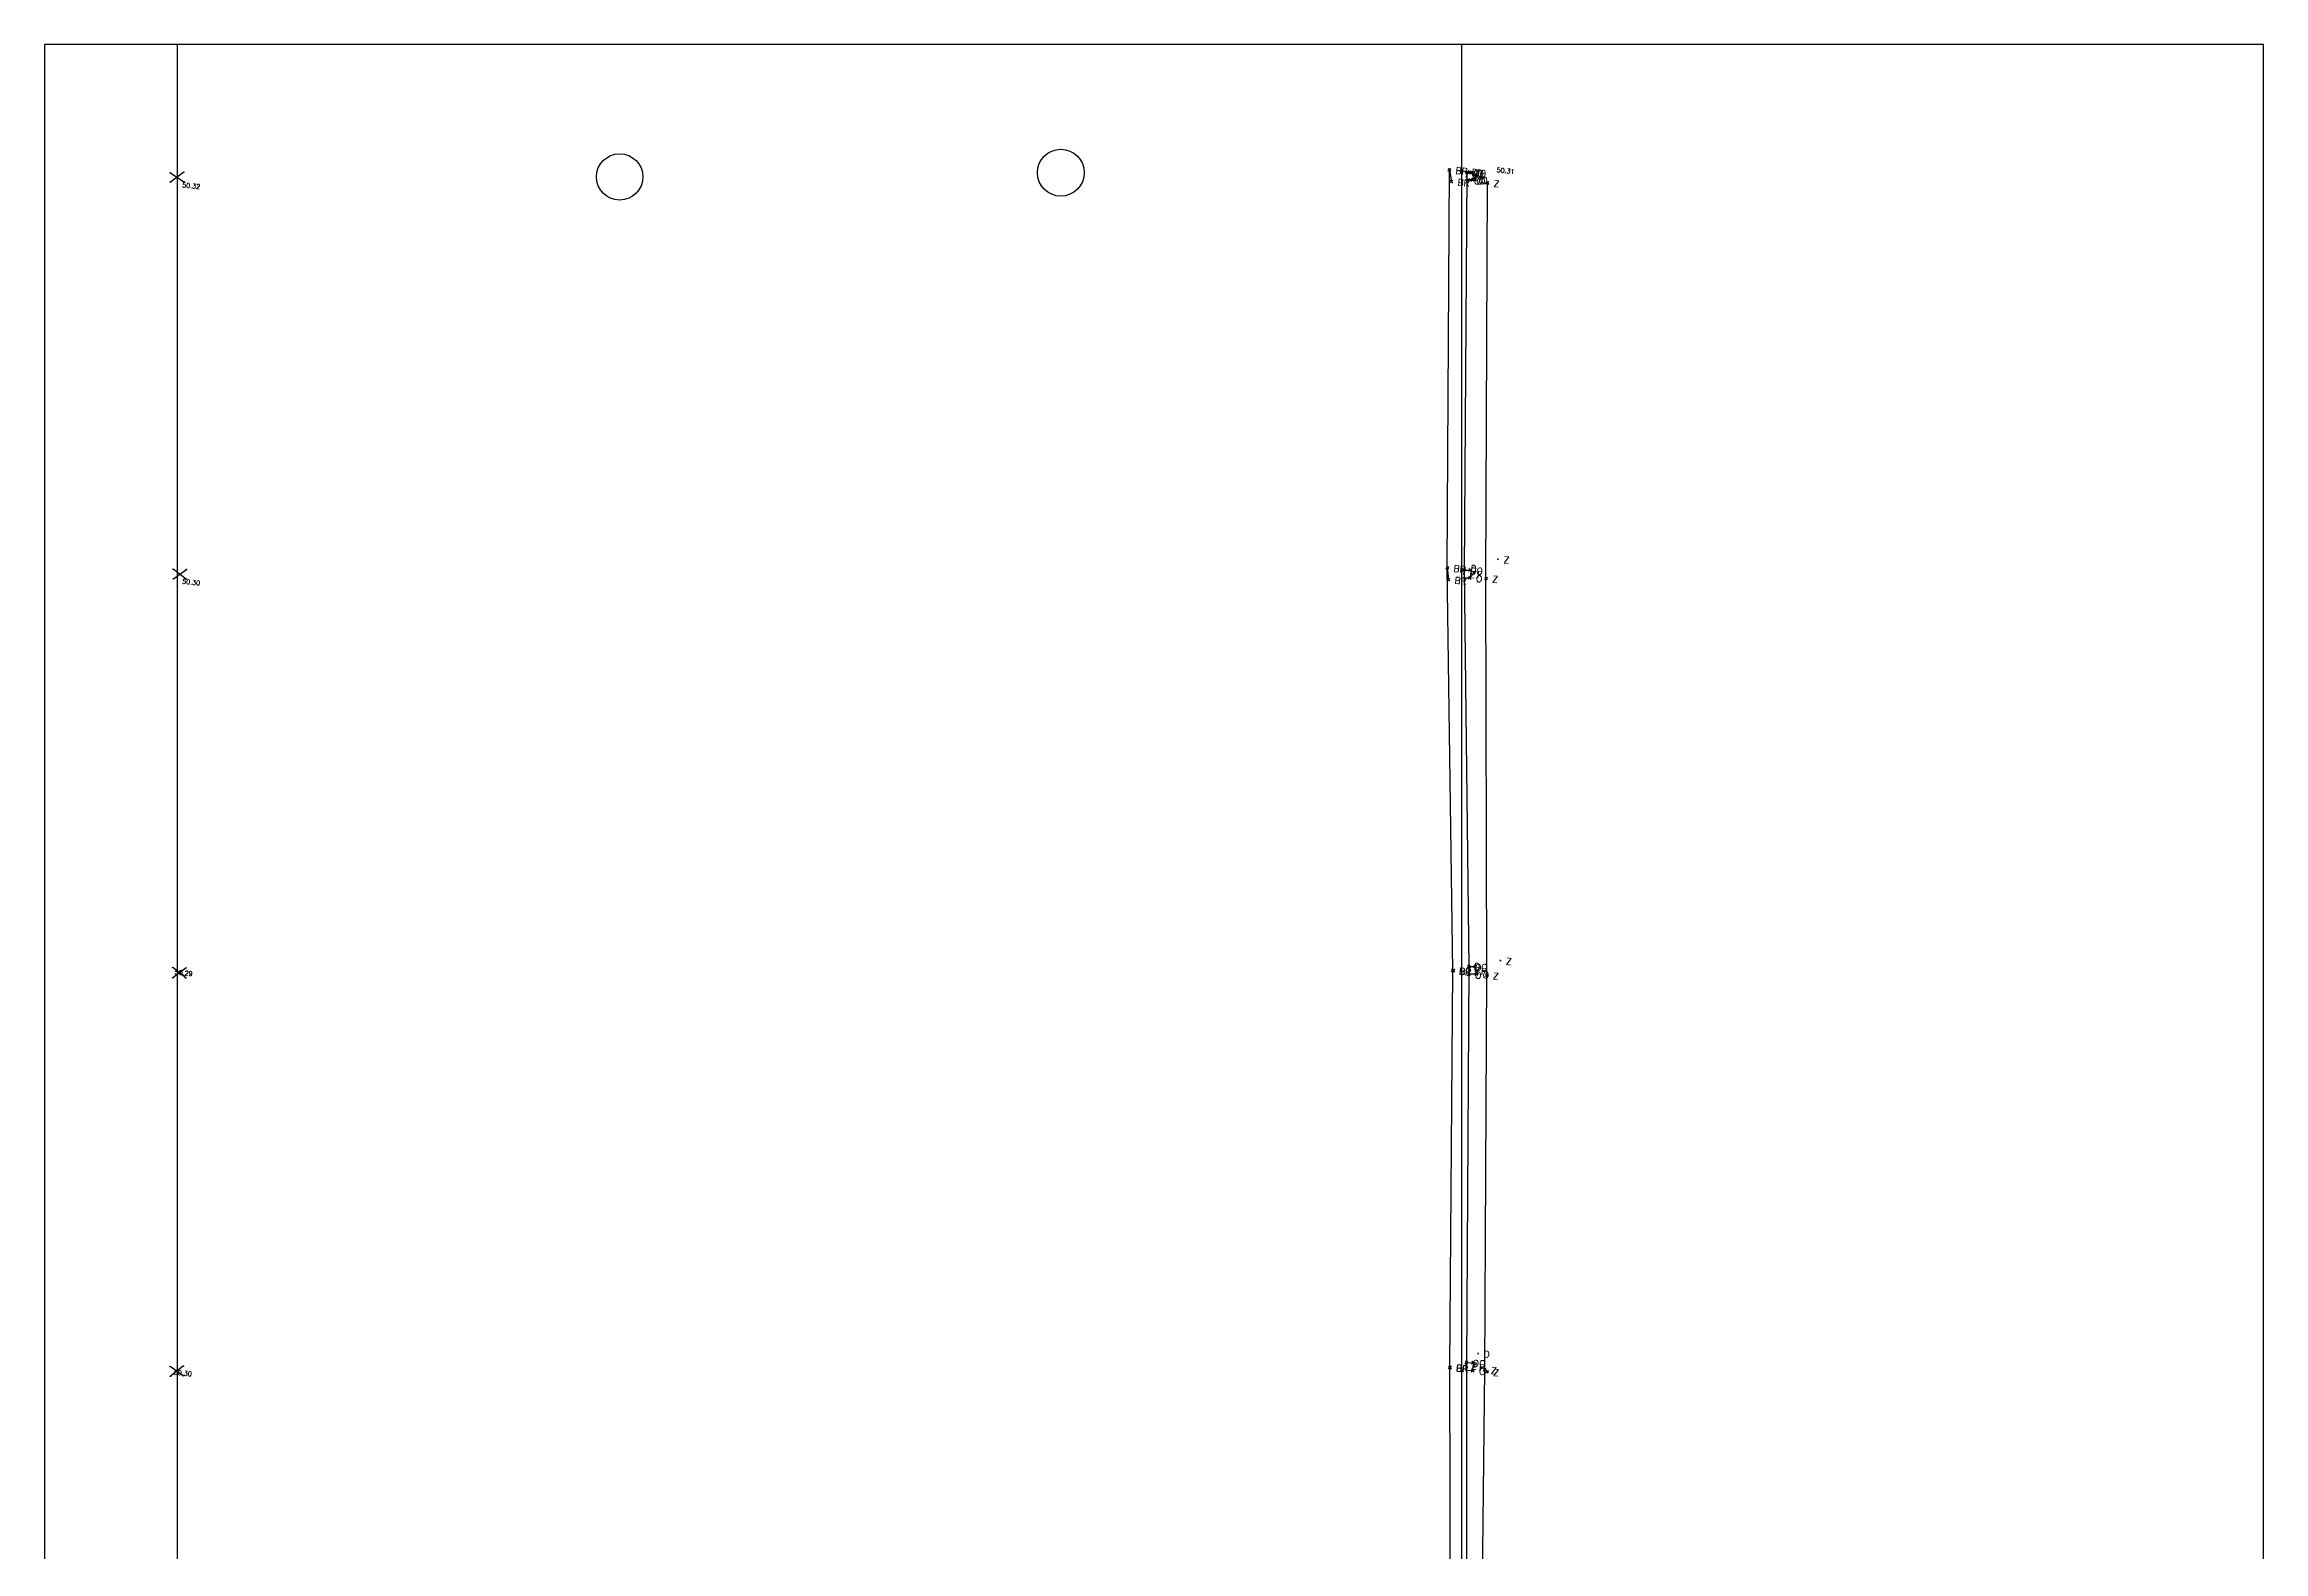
# Model space of a CAD drawing. Header units: metres. Extents: x -4.8 to 35.4, y -1.9 to 80.5.
# Drawn here: x -2 to 31.43, y 39.3 to 62 of the extents above; entities that cross this region are included whole.
import ezdxf

# ---------------------------------------------------------------- set-up
doc = ezdxf.new("R2010")
doc.units = ezdxf.units.M
for name, color, linetype in [('1-ax-hole', 20, 'Continuous'), ('My Draw', 5, 'Continuous'), ('Sukiya', 7, 'Continuous'), ('V-NODE', 1, 'Continuous'), ('V-NODE-TEXT', 11, 'Continuous')]:
    doc.layers.add(name, color=color, linetype=linetype)
doc.styles.get("Standard").update_dxf_attribs({"font": 'simplex.shx'})

# ---------------------------------------------------------------- blocks, each defined once
blk = doc.blocks.new('*U3', base_point=(2040.005, 2025.957, 57.116))
at = {"layer": 'V-NODE', "lineweight": -2}
for p, q in [((2039.984, 2025.936, 57.116), (2040.026, 2025.978, 57.116)), ((2039.984, 2025.978, 57.116), (2040.026, 2025.936, 57.116))]:
    blk.add_line(p, q, dxfattribs=at)
at = {"layer": 'V-NODE-TEXT', "linetype": 'ByBlock', "insert": (2040.101, 2025.957, 57.116), "char_height": 0.1, "attachment_point": 4}
blk.add_mtext('O', dxfattribs=at)
blk = doc.blocks.new('*U4', base_point=(2039.983, 2026.07, 57.115))
at = {"layer": 'V-NODE', "lineweight": -2}
for p, q in [((2039.962, 2026.049, 57.115), (2040.004, 2026.091, 57.115)), ((2039.962, 2026.091, 57.115), (2040.004, 2026.049, 57.115))]:
    blk.add_line(p, q, dxfattribs=at)
at = {"layer": 'V-NODE-TEXT', "linetype": 'ByBlock', "insert": (2040.079, 2026.07, 57.115), "char_height": 0.1, "attachment_point": 4}
blk.add_mtext('O', dxfattribs=at)
blk = doc.blocks.new('*U5', base_point=(2040.081, 2026.078, 57.562))
at = {"layer": 'V-NODE', "lineweight": -2}
for p, q in [((2040.06, 2026.057, 57.562), (2040.102, 2026.099, 57.562)), ((2040.06, 2026.099, 57.562), (2040.102, 2026.057, 57.562))]:
    blk.add_line(p, q, dxfattribs=at)
at = {"layer": 'V-NODE-TEXT', "linetype": 'ByBlock', "insert": (2040.177, 2026.078, 57.562), "char_height": 0.1, "attachment_point": 4}
blk.add_mtext('O', dxfattribs=at)
blk = doc.blocks.new('*U6', base_point=(2040.115, 2025.977, 57.562))
at = {"layer": 'V-NODE', "lineweight": -2}
for p, q in [((2040.094, 2025.956, 57.562), (2040.136, 2025.998, 57.562)), ((2040.094, 2025.998, 57.562), (2040.136, 2025.956, 57.562))]:
    blk.add_line(p, q, dxfattribs=at)
at = {"layer": 'V-NODE-TEXT', "linetype": 'ByBlock', "insert": (2040.211, 2025.977, 57.562), "char_height": 0.1, "attachment_point": 4}
blk.add_mtext('O', dxfattribs=at)
blk = doc.blocks.new('*U7', base_point=(2040.08, 2025.969, 57.417))
at = {"layer": 'V-NODE', "lineweight": -2}
for p, q in [((2040.059, 2025.948, 57.417), (2040.101, 2025.99, 57.417)), ((2040.059, 2025.99, 57.417), (2040.101, 2025.948, 57.417))]:
    blk.add_line(p, q, dxfattribs=at)
at = {"layer": 'V-NODE-TEXT', "linetype": 'ByBlock', "insert": (2040.176, 2025.969, 57.417), "char_height": 0.1, "attachment_point": 4}
blk.add_mtext('O', dxfattribs=at)
blk = doc.blocks.new('*U8', base_point=(2040.044, 2026.072, 57.413))
at = {"layer": 'V-NODE', "lineweight": -2}
for p, q in [((2040.023, 2026.051, 57.413), (2040.065, 2026.093, 57.413)), ((2040.023, 2026.093, 57.413), (2040.065, 2026.051, 57.413))]:
    blk.add_line(p, q, dxfattribs=at)
at = {"layer": 'V-NODE-TEXT', "linetype": 'ByBlock', "insert": (2040.14, 2026.072, 57.413), "char_height": 0.1, "attachment_point": 4}
blk.add_mtext('O', dxfattribs=at)
blk = doc.blocks.new('*U9', base_point=(2040.024, 2026.081, 57.268))
at = {"layer": 'V-NODE', "lineweight": -2}
for p, q in [((2040.003, 2026.06, 57.268), (2040.045, 2026.102, 57.268)), ((2040.003, 2026.102, 57.268), (2040.045, 2026.06, 57.268))]:
    blk.add_line(p, q, dxfattribs=at)
at = {"layer": 'V-NODE-TEXT', "linetype": 'ByBlock', "insert": (2040.12, 2026.081, 57.268), "char_height": 0.1, "attachment_point": 4}
blk.add_mtext('O', dxfattribs=at)
blk = doc.blocks.new('*U10', base_point=(2040.043, 2025.962, 57.267))
at = {"layer": 'V-NODE', "lineweight": -2}
for p, q in [((2040.022, 2025.941, 57.267), (2040.064, 2025.983, 57.267)), ((2040.022, 2025.983, 57.267), (2040.064, 2025.941, 57.267))]:
    blk.add_line(p, q, dxfattribs=at)
at = {"layer": 'V-NODE-TEXT', "linetype": 'ByBlock', "insert": (2040.139, 2025.962, 57.267), "char_height": 0.1, "attachment_point": 4}
blk.add_mtext('O', dxfattribs=at)
blk = doc.blocks.new('*U49', base_point=(2041.873, 2008.241, 57.09))
at = {"layer": 'V-NODE', "lineweight": -2}
for p, q in [((2041.852, 2008.22, 57.09), (2041.894, 2008.262, 57.09)), ((2041.852, 2008.262, 57.09), (2041.894, 2008.22, 57.09))]:
    blk.add_line(p, q, dxfattribs=at)
at = {"layer": 'V-NODE-TEXT', "linetype": 'ByBlock', "insert": (2041.969, 2008.241, 57.09), "char_height": 0.1, "attachment_point": 4}
blk.add_mtext('O', dxfattribs=at)
blk = doc.blocks.new('*U50', base_point=(2041.974, 2008.248, 57.534))
at = {"layer": 'V-NODE', "lineweight": -2}
for p, q in [((2041.953, 2008.227, 57.534), (2041.995, 2008.269, 57.534)), ((2041.953, 2008.269, 57.534), (2041.995, 2008.227, 57.534))]:
    blk.add_line(p, q, dxfattribs=at)
at = {"layer": 'V-NODE-TEXT', "linetype": 'ByBlock', "insert": (2042.07, 2008.248, 57.534), "char_height": 0.1, "attachment_point": 4}
blk.add_mtext('O', dxfattribs=at)
blk = doc.blocks.new('*U51', base_point=(2041.984, 2008.13, 57.529))
at = {"layer": 'V-NODE', "lineweight": -2}
for p, q in [((2041.963, 2008.109, 57.529), (2042.005, 2008.151, 57.529)), ((2041.963, 2008.151, 57.529), (2042.005, 2008.109, 57.529))]:
    blk.add_line(p, q, dxfattribs=at)
at = {"layer": 'V-NODE-TEXT', "linetype": 'ByBlock', "insert": (2042.08, 2008.13, 57.529), "char_height": 0.1, "attachment_point": 4}
blk.add_mtext('O', dxfattribs=at)
blk = doc.blocks.new('*U52', base_point=(2041.291, 2014.06, 57.12))
at = {"layer": 'V-NODE', "lineweight": -2}
for p, q in [((2041.27, 2014.039, 57.12), (2041.312, 2014.081, 57.12)), ((2041.27, 2014.081, 57.12), (2041.312, 2014.039, 57.12))]:
    blk.add_line(p, q, dxfattribs=at)
at = {"layer": 'V-NODE-TEXT', "linetype": 'ByBlock', "insert": (2041.387, 2014.06, 57.12), "char_height": 0.1, "attachment_point": 4}
blk.add_mtext('O', dxfattribs=at)
blk = doc.blocks.new('*U53', base_point=(2041.278, 2014.176, 57.123))
at = {"layer": 'V-NODE', "lineweight": -2}
for p, q in [((2041.257, 2014.155, 57.123), (2041.299, 2014.197, 57.123)), ((2041.257, 2014.197, 57.123), (2041.299, 2014.155, 57.123))]:
    blk.add_line(p, q, dxfattribs=at)
at = {"layer": 'V-NODE-TEXT', "linetype": 'ByBlock', "insert": (2041.374, 2014.176, 57.123), "char_height": 0.1, "attachment_point": 4}
blk.add_mtext('O', dxfattribs=at)
blk = doc.blocks.new('*U54', base_point=(2041.371, 2014.187, 57.564))
at = {"layer": 'V-NODE', "lineweight": -2}
for p, q in [((2041.35, 2014.166, 57.564), (2041.392, 2014.208, 57.564)), ((2041.35, 2014.208, 57.564), (2041.392, 2014.166, 57.564))]:
    blk.add_line(p, q, dxfattribs=at)
at = {"layer": 'V-NODE-TEXT', "linetype": 'ByBlock', "insert": (2041.467, 2014.187, 57.564), "char_height": 0.1, "attachment_point": 4}
blk.add_mtext('O', dxfattribs=at)
blk = doc.blocks.new('*U55', base_point=(2041.406, 2014.076, 57.573))
at = {"layer": 'V-NODE', "lineweight": -2}
for p, q in [((2041.385, 2014.055, 57.573), (2041.427, 2014.097, 57.573)), ((2041.385, 2014.097, 57.573), (2041.427, 2014.055, 57.573))]:
    blk.add_line(p, q, dxfattribs=at)
at = {"layer": 'V-NODE-TEXT', "linetype": 'ByBlock', "insert": (2041.502, 2014.076, 57.573), "char_height": 0.1, "attachment_point": 4}
blk.add_mtext('O', dxfattribs=at)
blk = doc.blocks.new('*U56', base_point=(2040.672, 2020, 57.518))
at = {"layer": 'V-NODE', "lineweight": -2}
for p, q in [((2040.651, 2019.979, 57.518), (2040.693, 2020.021, 57.518)), ((2040.651, 2020.021, 57.518), (2040.693, 2019.979, 57.518))]:
    blk.add_line(p, q, dxfattribs=at)
at = {"layer": 'V-NODE-TEXT', "linetype": 'ByBlock', "insert": (2040.768, 2020, 57.518), "char_height": 0.1, "attachment_point": 4}
blk.add_mtext('O', dxfattribs=at)
blk = doc.blocks.new('*U57', base_point=(2040.665, 2020.117, 57.526))
at = {"layer": 'V-NODE', "lineweight": -2}
for p, q in [((2040.644, 2020.096, 57.526), (2040.686, 2020.138, 57.526)), ((2040.644, 2020.138, 57.526), (2040.686, 2020.096, 57.526))]:
    blk.add_line(p, q, dxfattribs=at)
at = {"layer": 'V-NODE-TEXT', "linetype": 'ByBlock', "insert": (2040.761, 2020.117, 57.526), "char_height": 0.1, "attachment_point": 4}
blk.add_mtext('O', dxfattribs=at)
blk = doc.blocks.new('*U58', base_point=(2040.571, 2020.108, 57.078))
at = {"layer": 'V-NODE', "lineweight": -2}
for p, q in [((2040.55, 2020.087, 57.078), (2040.592, 2020.129, 57.078)), ((2040.55, 2020.129, 57.078), (2040.592, 2020.087, 57.078))]:
    blk.add_line(p, q, dxfattribs=at)
at = {"layer": 'V-NODE-TEXT', "linetype": 'ByBlock', "insert": (2040.667, 2020.108, 57.078), "char_height": 0.1, "attachment_point": 4}
blk.add_mtext('O', dxfattribs=at)
blk = doc.blocks.new('*U59', base_point=(2040.576, 2020.092, 57.098))
at = {"layer": 'V-NODE', "color": 7, "lineweight": -2}
for p, q in [((2040.566, 2020.092, 57.098), (2040.586, 2020.092, 57.098)), ((2040.576, 2020.082, 57.098), (2040.576, 2020.102, 57.098))]:
    blk.add_line(p, q, dxfattribs=at)
blk = doc.blocks.new('*U60', base_point=(2039.981, 2026.051, 57.126))
at = {"layer": 'V-NODE', "color": 7, "lineweight": -2}
for p, q in [((2039.971, 2026.051, 57.126), (2039.991, 2026.051, 57.126)), ((2039.981, 2026.041, 57.126), (2039.981, 2026.061, 57.126))]:
    blk.add_line(p, q, dxfattribs=at)
blk = doc.blocks.new('*U61', base_point=(2041.281, 2014.16, 57.14))
at = {"layer": 'V-NODE', "color": 7, "lineweight": -2}
for p, q in [((2041.271, 2014.16, 57.14), (2041.291, 2014.16, 57.14)), ((2041.281, 2014.15, 57.14), (2041.281, 2014.17, 57.14))]:
    blk.add_line(p, q, dxfattribs=at)
blk = doc.blocks.new('*U62', base_point=(2041.878, 2008.223, 57.108))
at = {"layer": 'V-NODE', "color": 7, "lineweight": -2}
for p, q in [((2041.868, 2008.223, 57.108), (2041.888, 2008.223, 57.108)), ((2041.878, 2008.213, 57.108), (2041.878, 2008.233, 57.108))]:
    blk.add_line(p, q, dxfattribs=at)
blk = doc.blocks.new('*U70', base_point=(2039.714, 2026.082, 56.278))
at = {"layer": 'V-NODE', "lineweight": -2}
for p, q in [((2039.693, 2026.061, 56.278), (2039.735, 2026.103, 56.278)), ((2039.693, 2026.103, 56.278), (2039.735, 2026.061, 56.278))]:
    blk.add_line(p, q, dxfattribs=at)
at = {"layer": 'V-NODE-TEXT', "linetype": 'ByBlock', "insert": (2039.81, 2026.082, 56.278), "char_height": 0.1, "attachment_point": 4}
blk.add_mtext('BR', dxfattribs=at)
blk = doc.blocks.new('*U71', base_point=(2039.764, 2025.909, 56.28))
at = {"layer": 'V-NODE', "lineweight": -2}
for p, q in [((2039.743, 2025.888, 56.28), (2039.785, 2025.93, 56.28)), ((2039.743, 2025.93, 56.28), (2039.785, 2025.888, 56.28))]:
    blk.add_line(p, q, dxfattribs=at)
at = {"layer": 'V-NODE-TEXT', "linetype": 'ByBlock', "insert": (2039.86, 2025.909, 56.28), "char_height": 0.1, "attachment_point": 4}
blk.add_mtext('BR', dxfattribs=at)
blk = doc.blocks.new('*U72', base_point=(2040.319, 2020.117, 56.206))
at = {"layer": 'V-NODE', "lineweight": -2}
for p, q in [((2040.298, 2020.096, 56.206), (2040.34, 2020.138, 56.206)), ((2040.298, 2020.138, 56.206), (2040.34, 2020.096, 56.206))]:
    blk.add_line(p, q, dxfattribs=at)
at = {"layer": 'V-NODE-TEXT', "linetype": 'ByBlock', "insert": (2040.415, 2020.117, 56.206), "char_height": 0.1, "attachment_point": 4}
blk.add_mtext('BR', dxfattribs=at)
blk = doc.blocks.new('*U73', base_point=(2040.354, 2019.941, 56.212))
at = {"layer": 'V-NODE', "lineweight": -2}
for p, q in [((2040.333, 2019.92, 56.212), (2040.375, 2019.962, 56.212)), ((2040.333, 2019.962, 56.212), (2040.375, 2019.92, 56.212))]:
    blk.add_line(p, q, dxfattribs=at)
at = {"layer": 'V-NODE-TEXT', "linetype": 'ByBlock', "insert": (2040.45, 2019.941, 56.212), "char_height": 0.1, "attachment_point": 4}
blk.add_mtext('BR', dxfattribs=at)
blk = doc.blocks.new('*U74', base_point=(2041.05, 2014.092, 56.244))
at = {"layer": 'V-NODE', "lineweight": -2}
for p, q in [((2041.029, 2014.071, 56.244), (2041.071, 2014.113, 56.244)), ((2041.029, 2014.113, 56.244), (2041.071, 2014.071, 56.244))]:
    blk.add_line(p, q, dxfattribs=at)
at = {"layer": 'V-NODE-TEXT', "linetype": 'ByBlock', "insert": (2041.146, 2014.092, 56.244), "char_height": 0.1, "attachment_point": 4}
blk.add_mtext('BR', dxfattribs=at)
blk = doc.blocks.new('*U75', base_point=(2041.633, 2008.143, 56.259))
at = {"layer": 'V-NODE', "lineweight": -2}
for p, q in [((2041.612, 2008.122, 56.259), (2041.654, 2008.164, 56.259)), ((2041.612, 2008.164, 56.259), (2041.654, 2008.122, 56.259))]:
    blk.add_line(p, q, dxfattribs=at)
at = {"layer": 'V-NODE-TEXT', "linetype": 'ByBlock', "insert": (2041.729, 2008.143, 56.259), "char_height": 0.1, "attachment_point": 4}
blk.add_mtext('BR', dxfattribs=at)
blk = doc.blocks.new('*U76', base_point=(2041.044, 2014.093, 56.243))
at = {"layer": 'V-NODE', "lineweight": -2}
for p, q in [((2041.023, 2014.072, 56.243), (2041.065, 2014.114, 56.243)), ((2041.023, 2014.114, 56.243), (2041.065, 2014.072, 56.243))]:
    blk.add_line(p, q, dxfattribs=at)
at = {"layer": 'V-NODE-TEXT', "linetype": 'ByBlock', "insert": (2041.14, 2014.093, 56.243), "char_height": 0.1, "attachment_point": 4}
blk.add_mtext('BR', dxfattribs=at)
blk = doc.blocks.new('*U77', base_point=(2041.046, 2014.094, 56.244))
at = {"layer": 'V-NODE', "lineweight": -2}
for p, q in [((2041.025, 2014.073, 56.244), (2041.067, 2014.115, 56.244)), ((2041.025, 2014.115, 56.244), (2041.067, 2014.073, 56.244))]:
    blk.add_line(p, q, dxfattribs=at)
at = {"layer": 'V-NODE-TEXT', "linetype": 'ByBlock', "insert": (2041.142, 2014.094, 56.244), "char_height": 0.1, "attachment_point": 4}
blk.add_mtext('BR', dxfattribs=at)
blk = doc.blocks.new('*U78', base_point=(2041.637, 2008.139, 56.26))
at = {"layer": 'V-NODE', "lineweight": -2}
for p, q in [((2041.616, 2008.118, 56.26), (2041.658, 2008.16, 56.26)), ((2041.616, 2008.16, 56.26), (2041.658, 2008.118, 56.26))]:
    blk.add_line(p, q, dxfattribs=at)
at = {"layer": 'V-NODE-TEXT', "linetype": 'ByBlock', "insert": (2041.733, 2008.139, 56.26), "char_height": 0.1, "attachment_point": 4}
blk.add_mtext('BR', dxfattribs=at)
blk = doc.blocks.new('*U120', base_point=(2022.674, 2005.993, 50.412))
at = {"layer": 'V-NODE', "lineweight": -2}
blk.add_line((2022.674, 2005.993, 50.412), (2022.674, 2005.993, 50.412), dxfattribs=at)
blk.add_circle((2022.674, 2005.993, 50.412), 0.005, dxfattribs=at)
blk = doc.blocks.new('*U121', base_point=(2022.656, 2006.136, 50.422))
at = {"layer": 'V-NODE', "lineweight": -2}
blk.add_line((2022.656, 2006.136, 50.422), (2022.656, 2006.136, 50.422), dxfattribs=at)
blk.add_circle((2022.656, 2006.136, 50.422), 0.005, dxfattribs=at)
blk = doc.blocks.new('*U122', base_point=(2022.463, 2006.108, 50.412))
at = {"layer": 'V-NODE', "lineweight": -2}
blk.add_line((2022.463, 2006.108, 50.412), (2022.463, 2006.108, 50.412), dxfattribs=at)
blk.add_circle((2022.463, 2006.108, 50.412), 0.005, dxfattribs=at)
blk = doc.blocks.new('*U123', base_point=(2022.484, 2005.965, 50.418))
at = {"layer": 'V-NODE', "lineweight": -2}
blk.add_line((2022.484, 2005.965, 50.418), (2022.484, 2005.965, 50.418), dxfattribs=at)
blk.add_circle((2022.484, 2005.965, 50.418), 0.005, dxfattribs=at)
blk = doc.blocks.new('*U124', base_point=(2022.075, 2011.955, 50.425))
at = {"layer": 'V-NODE', "lineweight": -2}
blk.add_line((2022.075, 2011.955, 50.425), (2022.075, 2011.955, 50.425), dxfattribs=at)
blk.add_circle((2022.075, 2011.955, 50.425), 0.005, dxfattribs=at)
blk = doc.blocks.new('*U125', base_point=(2022.065, 2012.106, 50.418))
at = {"layer": 'V-NODE', "lineweight": -2}
blk.add_line((2022.065, 2012.106, 50.418), (2022.065, 2012.106, 50.418), dxfattribs=at)
blk.add_circle((2022.065, 2012.106, 50.418), 0.005, dxfattribs=at)
blk = doc.blocks.new('*U126', base_point=(2021.865, 2012.09, 50.408))
at = {"layer": 'V-NODE', "lineweight": -2}
blk.add_line((2021.865, 2012.09, 50.408), (2021.865, 2012.09, 50.408), dxfattribs=at)
blk.add_circle((2021.865, 2012.09, 50.408), 0.005, dxfattribs=at)
blk = doc.blocks.new('*U127', base_point=(2021.882, 2011.939, 50.419))
at = {"layer": 'V-NODE', "lineweight": -2}
blk.add_line((2021.882, 2011.939, 50.419), (2021.882, 2011.939, 50.419), dxfattribs=at)
blk.add_circle((2021.882, 2011.939, 50.419), 0.005, dxfattribs=at)
blk = doc.blocks.new('*U128', base_point=(2021.444, 2017.932, 50.401))
at = {"layer": 'V-NODE', "lineweight": -2}
blk.add_line((2021.444, 2017.932, 50.401), (2021.444, 2017.932, 50.401), dxfattribs=at)
blk.add_circle((2021.444, 2017.932, 50.401), 0.005, dxfattribs=at)
blk = doc.blocks.new('*U129', base_point=(2021.433, 2018.076, 50.382))
at = {"layer": 'V-NODE', "lineweight": -2}
blk.add_line((2021.433, 2018.076, 50.382), (2021.433, 2018.076, 50.382), dxfattribs=at)
blk.add_circle((2021.433, 2018.076, 50.382), 0.005, dxfattribs=at)
blk = doc.blocks.new('*U130', base_point=(2021.234, 2018.058, 50.413))
at = {"layer": 'V-NODE', "lineweight": -2}
blk.add_line((2021.234, 2018.058, 50.413), (2021.234, 2018.058, 50.413), dxfattribs=at)
blk.add_circle((2021.234, 2018.058, 50.413), 0.005, dxfattribs=at)
blk = doc.blocks.new('*U131', base_point=(2021.252, 2017.913, 50.416))
at = {"layer": 'V-NODE', "lineweight": -2}
blk.add_line((2021.252, 2017.913, 50.416), (2021.252, 2017.913, 50.416), dxfattribs=at)
blk.add_circle((2021.252, 2017.913, 50.416), 0.005, dxfattribs=at)
blk = doc.blocks.new('*U132', base_point=(2020.774, 2023.878, 50.448))
at = {"layer": 'V-NODE', "lineweight": -2}
blk.add_line((2020.774, 2023.878, 50.448), (2020.774, 2023.878, 50.448), dxfattribs=at)
blk.add_circle((2020.774, 2023.878, 50.448), 0.005, dxfattribs=at)
blk = doc.blocks.new('*U133', base_point=(2020.758, 2024.022, 50.447))
at = {"layer": 'V-NODE', "lineweight": -2}
blk.add_line((2020.758, 2024.022, 50.447), (2020.758, 2024.022, 50.447), dxfattribs=at)
blk.add_circle((2020.758, 2024.022, 50.447), 0.005, dxfattribs=at)
blk = doc.blocks.new('*U134', base_point=(2020.56, 2023.993, 50.451))
at = {"layer": 'V-NODE', "lineweight": -2}
blk.add_line((2020.56, 2023.993, 50.451), (2020.56, 2023.993, 50.451), dxfattribs=at)
blk.add_circle((2020.56, 2023.993, 50.451), 0.005, dxfattribs=at)
blk = doc.blocks.new('*U135', base_point=(2020.576, 2023.855, 50.446))
at = {"layer": 'V-NODE', "lineweight": -2}
blk.add_line((2020.576, 2023.855, 50.446), (2020.576, 2023.855, 50.446), dxfattribs=at)
blk.add_circle((2020.576, 2023.855, 50.446), 0.005, dxfattribs=at)
blk = doc.blocks.new('*U136', base_point=(2020.681, 2023.831, 50.323))
at = {"layer": 'V-NODE', "color": 7, "lineweight": -2}
blk.add_line((2020.681, 2023.831, 50.323), (2020.681, 2023.831, 50.323), dxfattribs=at)
at = {"layer": 'V-NODE-TEXT', "color": 7, "linetype": 'ByBlock', "insert": (2020.756, 2023.831, 50.323), "char_height": 0.07, "attachment_point": 4}
blk.add_mtext('50.32', dxfattribs=at)
blk = doc.blocks.new('*U137', base_point=(2040.349, 2026.156, 50.313))
at = {"layer": 'V-NODE', "color": 7, "lineweight": -2}
blk.add_line((2040.349, 2026.156, 50.313), (2040.349, 2026.156, 50.313), dxfattribs=at)
at = {"layer": 'V-NODE-TEXT', "color": 7, "linetype": 'ByBlock', "insert": (2040.424, 2026.156, 50.313), "char_height": 0.07, "attachment_point": 4}
blk.add_mtext('50.31', dxfattribs=at)
blk = doc.blocks.new('*U138', base_point=(2021.314, 2017.893, 50.296))
at = {"layer": 'V-NODE', "color": 7, "lineweight": -2}
blk.add_line((2021.314, 2017.893, 50.296), (2021.314, 2017.893, 50.296), dxfattribs=at)
at = {"layer": 'V-NODE-TEXT', "color": 7, "linetype": 'ByBlock', "insert": (2021.389, 2017.893, 50.296), "char_height": 0.07, "attachment_point": 4}
blk.add_mtext('50.30', dxfattribs=at)
blk = doc.blocks.new('*U139', base_point=(2021.825, 2012.028, 50.292))
at = {"layer": 'V-NODE', "color": 7, "lineweight": -2}
blk.add_line((2021.825, 2012.028, 50.292), (2021.825, 2012.028, 50.292), dxfattribs=at)
at = {"layer": 'V-NODE-TEXT', "color": 7, "linetype": 'ByBlock', "insert": (2021.9, 2012.028, 50.292), "char_height": 0.07, "attachment_point": 4}
blk.add_mtext('50.29', dxfattribs=at)
blk = doc.blocks.new('*U140', base_point=(2022.453, 2006.032, 50.3))
at = {"layer": 'V-NODE', "color": 7, "lineweight": -2}
blk.add_line((2022.453, 2006.032, 50.3), (2022.453, 2006.032, 50.3), dxfattribs=at)
at = {"layer": 'V-NODE-TEXT', "color": 7, "linetype": 'ByBlock', "insert": (2022.528, 2006.032, 50.3), "char_height": 0.07, "attachment_point": 4}
blk.add_mtext('50.30', dxfattribs=at)
blk = doc.blocks.new('*U154', base_point=(2042.162, 2008.161, 57.797))
at = {"layer": 'V-NODE', "lineweight": -2}
for p, q in [((2042.141, 2008.14, 57.797), (2042.183, 2008.182, 57.797)), ((2042.141, 2008.182, 57.797), (2042.183, 2008.14, 57.797))]:
    blk.add_line(p, q, dxfattribs=at)
at = {"layer": 'V-NODE-TEXT', "linetype": 'ByBlock', "insert": (2042.258, 2008.161, 57.797), "char_height": 0.1, "attachment_point": 4}
blk.add_mtext('Z', dxfattribs=at)
blk = doc.blocks.new('*U155', base_point=(2042.199, 2008.135, 57.796))
at = {"layer": 'V-NODE', "lineweight": -2}
for p, q in [((2042.178, 2008.114, 57.796), (2042.22, 2008.156, 57.796)), ((2042.178, 2008.156, 57.796), (2042.22, 2008.114, 57.796))]:
    blk.add_line(p, q, dxfattribs=at)
at = {"layer": 'V-NODE-TEXT', "linetype": 'ByBlock', "insert": (2042.295, 2008.135, 57.796), "char_height": 0.1, "attachment_point": 4}
blk.add_mtext('Z', dxfattribs=at)
blk = doc.blocks.new('*U156', base_point=(2041.562, 2014.075, 57.834))
at = {"layer": 'V-NODE', "lineweight": -2}
for p, q in [((2041.541, 2014.054, 57.834), (2041.583, 2014.096, 57.834)), ((2041.541, 2014.096, 57.834), (2041.583, 2014.054, 57.834))]:
    blk.add_line(p, q, dxfattribs=at)
at = {"layer": 'V-NODE-TEXT', "linetype": 'ByBlock', "insert": (2041.658, 2014.075, 57.834), "char_height": 0.1, "attachment_point": 4}
blk.add_mtext('Z', dxfattribs=at)
blk = doc.blocks.new('*U157', base_point=(2040.915, 2020.019, 57.804))
at = {"layer": 'V-NODE', "lineweight": -2}
for p, q in [((2040.894, 2019.998, 57.804), (2040.936, 2020.04, 57.804)), ((2040.894, 2020.04, 57.804), (2040.936, 2019.998, 57.804))]:
    blk.add_line(p, q, dxfattribs=at)
at = {"layer": 'V-NODE-TEXT', "linetype": 'ByBlock', "insert": (2041.011, 2020.019, 57.804), "char_height": 0.1, "attachment_point": 4}
blk.add_mtext('Z', dxfattribs=at)
blk = doc.blocks.new('*U158', base_point=(2040.306, 2025.947, 57.833))
at = {"layer": 'V-NODE', "lineweight": -2}
for p, q in [((2040.285, 2025.926, 57.833), (2040.327, 2025.968, 57.833)), ((2040.285, 2025.968, 57.833), (2040.327, 2025.926, 57.833))]:
    blk.add_line(p, q, dxfattribs=at)
at = {"layer": 'V-NODE-TEXT', "linetype": 'ByBlock', "insert": (2040.402, 2025.947, 57.833), "char_height": 0.1, "attachment_point": 4}
blk.add_mtext('Z', dxfattribs=at)
blk = doc.blocks.new('*U164', base_point=(2040.094, 2026.029, 57.639))
at = {"layer": 'V-NODE', "color": 7, "lineweight": -2}
for p, q in [((2040.084, 2026.029, 57.639), (2040.104, 2026.029, 57.639)), ((2040.094, 2026.019, 57.639), (2040.094, 2026.039, 57.639))]:
    blk.add_line(p, q, dxfattribs=at)
at = {"layer": 'V-NODE-TEXT', "linetype": 'ByBlock', "insert": (2040.179, 2026.029, 57.639), "char_height": 0.1, "attachment_point": 4}
blk.add_mtext('F', dxfattribs=at)
blk = doc.blocks.new('*U165', base_point=(2039.983, 2026.004, 57.082))
at = {"layer": 'V-NODE', "color": 7, "lineweight": -2}
for p, q in [((2039.973, 2026.004, 57.082), (2039.993, 2026.004, 57.082)), ((2039.983, 2025.994, 57.082), (2039.983, 2026.014, 57.082))]:
    blk.add_line(p, q, dxfattribs=at)
at = {"layer": 'V-NODE-TEXT', "linetype": 'ByBlock', "insert": (2040.068, 2026.004, 57.082), "char_height": 0.1, "attachment_point": 4}
blk.add_mtext('F', dxfattribs=at)
blk = doc.blocks.new('*U166', base_point=(2040.691, 2020.062, 57.615))
at = {"layer": 'V-NODE', "color": 7, "lineweight": -2}
for p, q in [((2040.681, 2020.062, 57.615), (2040.701, 2020.062, 57.615)), ((2040.691, 2020.052, 57.615), (2040.691, 2020.072, 57.615))]:
    blk.add_line(p, q, dxfattribs=at)
at = {"layer": 'V-NODE-TEXT', "linetype": 'ByBlock', "insert": (2040.776, 2020.062, 57.615), "char_height": 0.1, "attachment_point": 4}
blk.add_mtext('F', dxfattribs=at)
blk = doc.blocks.new('*U167', base_point=(2040.575, 2020.052, 57.053))
at = {"layer": 'V-NODE', "color": 7, "lineweight": -2}
for p, q in [((2040.565, 2020.052, 57.053), (2040.585, 2020.052, 57.053)), ((2040.575, 2020.042, 57.053), (2040.575, 2020.062, 57.053))]:
    blk.add_line(p, q, dxfattribs=at)
at = {"layer": 'V-NODE-TEXT', "linetype": 'ByBlock', "insert": (2040.66, 2020.052, 57.053), "char_height": 0.1, "attachment_point": 4}
blk.add_mtext('F', dxfattribs=at)
blk = doc.blocks.new('*U168', base_point=(2041.289, 2014.128, 57.118))
at = {"layer": 'V-NODE', "color": 7, "lineweight": -2}
for p, q in [((2041.279, 2014.128, 57.118), (2041.299, 2014.128, 57.118)), ((2041.289, 2014.118, 57.118), (2041.289, 2014.138, 57.118))]:
    blk.add_line(p, q, dxfattribs=at)
at = {"layer": 'V-NODE-TEXT', "linetype": 'ByBlock', "insert": (2041.374, 2014.128, 57.118), "char_height": 0.1, "attachment_point": 4}
blk.add_mtext('F', dxfattribs=at)
blk = doc.blocks.new('*U169', base_point=(2041.385, 2014.12, 57.632))
at = {"layer": 'V-NODE', "color": 7, "lineweight": -2}
for p, q in [((2041.375, 2014.12, 57.632), (2041.395, 2014.12, 57.632)), ((2041.385, 2014.11, 57.632), (2041.385, 2014.13, 57.632))]:
    blk.add_line(p, q, dxfattribs=at)
at = {"layer": 'V-NODE-TEXT', "linetype": 'ByBlock', "insert": (2041.47, 2014.12, 57.632), "char_height": 0.1, "attachment_point": 4}
blk.add_mtext('F', dxfattribs=at)
blk = doc.blocks.new('*U170', base_point=(2041.876, 2008.176, 57.075))
at = {"layer": 'V-NODE', "color": 7, "lineweight": -2}
for p, q in [((2041.866, 2008.176, 57.075), (2041.886, 2008.176, 57.075)), ((2041.876, 2008.166, 57.075), (2041.876, 2008.186, 57.075))]:
    blk.add_line(p, q, dxfattribs=at)
at = {"layer": 'V-NODE-TEXT', "linetype": 'ByBlock', "insert": (2041.961, 2008.176, 57.075), "char_height": 0.1, "attachment_point": 4}
blk.add_mtext('F', dxfattribs=at)
blk = doc.blocks.new('*U171', base_point=(2041.986, 2008.186, 57.596))
at = {"layer": 'V-NODE', "color": 7, "lineweight": -2}
for p, q in [((2041.976, 2008.186, 57.596), (2041.996, 2008.186, 57.596)), ((2041.986, 2008.176, 57.596), (2041.986, 2008.196, 57.596))]:
    blk.add_line(p, q, dxfattribs=at)
at = {"layer": 'V-NODE-TEXT', "linetype": 'ByBlock', "insert": (2042.071, 2008.186, 57.596), "char_height": 0.1, "attachment_point": 4}
blk.add_mtext('F', dxfattribs=at)
blk = doc.blocks.new('*U186', base_point=(2039.987, 2026.012, 57.124))
at = {"layer": 'V-NODE', "color": 7, "lineweight": -2}
for p, q in [((2039.977, 2026.012, 57.124), (2039.997, 2026.012, 57.124)), ((2039.987, 2026.002, 57.124), (2039.987, 2026.022, 57.124))]:
    blk.add_line(p, q, dxfattribs=at)
at = {"layer": 'V-NODE-TEXT', "linetype": 'ByBlock', "insert": (2040.072, 2026.012, 57.124), "char_height": 0.1, "attachment_point": 4}
blk.add_mtext('Z', dxfattribs=at)
blk = doc.blocks.new('*U187', base_point=(2040.579, 2020.052, 57.094))
at = {"layer": 'V-NODE', "color": 7, "lineweight": -2}
for p, q in [((2040.569, 2020.052, 57.094), (2040.589, 2020.052, 57.094)), ((2040.579, 2020.042, 57.094), (2040.579, 2020.062, 57.094))]:
    blk.add_line(p, q, dxfattribs=at)
at = {"layer": 'V-NODE-TEXT', "linetype": 'ByBlock', "insert": (2040.664, 2020.052, 57.094), "char_height": 0.1, "attachment_point": 4}
blk.add_mtext('Z', dxfattribs=at)
blk = doc.blocks.new('*U188', base_point=(2041.287, 2014.127, 57.138))
at = {"layer": 'V-NODE', "color": 7, "lineweight": -2}
for p, q in [((2041.277, 2014.127, 57.138), (2041.297, 2014.127, 57.138)), ((2041.287, 2014.117, 57.138), (2041.287, 2014.137, 57.138))]:
    blk.add_line(p, q, dxfattribs=at)
at = {"layer": 'V-NODE-TEXT', "linetype": 'ByBlock', "insert": (2041.372, 2014.127, 57.138), "char_height": 0.1, "attachment_point": 4}
blk.add_mtext('Z', dxfattribs=at)
blk = doc.blocks.new('*U189', base_point=(2041.867, 2008.199, 57.106))
at = {"layer": 'V-NODE', "color": 7, "lineweight": -2}
for p, q in [((2041.857, 2008.199, 57.106), (2041.877, 2008.199, 57.106)), ((2041.867, 2008.189, 57.106), (2041.867, 2008.209, 57.106))]:
    blk.add_line(p, q, dxfattribs=at)
at = {"layer": 'V-NODE-TEXT', "linetype": 'ByBlock', "insert": (2041.952, 2008.199, 57.106), "char_height": 0.1, "attachment_point": 4}
blk.add_mtext('Z', dxfattribs=at)
blk = doc.blocks.new('*U197', base_point=(2041.065, 2020.326, 50.839))
at = {"layer": 'V-NODE', "color": 7, "lineweight": -2}
for p, q in [((2041.055, 2020.326, 50.839), (2041.075, 2020.326, 50.839)), ((2041.065, 2020.316, 50.839), (2041.065, 2020.336, 50.839))]:
    blk.add_line(p, q, dxfattribs=at)
at = {"layer": 'V-NODE-TEXT', "linetype": 'ByBlock', "insert": (2041.15, 2020.326, 50.839), "char_height": 0.1, "attachment_point": 4}
blk.add_mtext('Z', dxfattribs=at)
blk = doc.blocks.new('*U198', base_point=(2041.741, 2014.315, 50.885))
at = {"layer": 'V-NODE', "color": 7, "lineweight": -2}
for p, q in [((2041.731, 2014.315, 50.885), (2041.751, 2014.315, 50.885)), ((2041.741, 2014.305, 50.885), (2041.741, 2014.325, 50.885))]:
    blk.add_line(p, q, dxfattribs=at)
at = {"layer": 'V-NODE-TEXT', "linetype": 'ByBlock', "insert": (2041.826, 2014.315, 50.885), "char_height": 0.1, "attachment_point": 4}
blk.add_mtext('Z', dxfattribs=at)
blk = doc.blocks.new('*U206', base_point=(2040.584, 2020.145, 57.102))
at = {"layer": 'V-NODE', "color": 7, "lineweight": -2}
for p, q in [((2040.574, 2020.145, 57.102), (2040.594, 2020.145, 57.102)), ((2040.584, 2020.135, 57.102), (2040.584, 2020.155, 57.102))]:
    blk.add_line(p, q, dxfattribs=at)
at = {"layer": 'V-NODE-TEXT', "linetype": 'ByBlock', "insert": (2040.669, 2020.145, 57.102), "char_height": 0.1, "attachment_point": 4}
blk.add_mtext('D', dxfattribs=at)
blk = doc.blocks.new('*U207', base_point=(2041.273, 2014.19, 57.142))
at = {"layer": 'V-NODE', "color": 7, "lineweight": -2}
for p, q in [((2041.263, 2014.19, 57.142), (2041.283, 2014.19, 57.142)), ((2041.273, 2014.18, 57.142), (2041.273, 2014.2, 57.142))]:
    blk.add_line(p, q, dxfattribs=at)
at = {"layer": 'V-NODE-TEXT', "linetype": 'ByBlock', "insert": (2041.358, 2014.19, 57.142), "char_height": 0.1, "attachment_point": 4}
blk.add_mtext('D', dxfattribs=at)
blk = doc.blocks.new('*U208', base_point=(2042.035, 2008.394, 57.136))
at = {"layer": 'V-NODE', "color": 7, "lineweight": -2}
for p, q in [((2042.025, 2008.394, 57.136), (2042.045, 2008.394, 57.136)), ((2042.035, 2008.384, 57.136), (2042.035, 2008.404, 57.136))]:
    blk.add_line(p, q, dxfattribs=at)
at = {"layer": 'V-NODE-TEXT', "linetype": 'ByBlock', "insert": (2042.12, 2008.394, 57.136), "char_height": 0.1, "attachment_point": 4}
blk.add_mtext('D', dxfattribs=at)
blk = doc.blocks.new('*U209', base_point=(2039.967, 2026.081, 57.132))
at = {"layer": 'V-NODE', "color": 7, "lineweight": -2}
for p, q in [((2039.957, 2026.081, 57.132), (2039.977, 2026.081, 57.132)), ((2039.967, 2026.071, 57.132), (2039.967, 2026.091, 57.132))]:
    blk.add_line(p, q, dxfattribs=at)
at = {"layer": 'V-NODE-TEXT', "linetype": 'ByBlock', "insert": (2040.052, 2026.081, 57.132), "char_height": 0.1, "attachment_point": 4}
blk.add_mtext('D', dxfattribs=at)

msp = doc.modelspace()

# ---------------------------------------------------------------- linework, layer by layer
at = {"flags": 128}
for points, elevation in [([(19.167, 60.116), (19.198, 59.939)], 5.958), ([(19.136, 54.121), (19.152, 53.942)], 5.886)]:
    msp.add_lwpolyline(points, dxfattribs=dict(at, elevation=elevation))
at = {"color": 4}
msp.add_polyline3d([(19.429, 60.057, 6.806), (19.389, 54.069, 6.778), (19.461, 48.095, 6.82), (19.425, 42.129, 6.788), (19.431, 36.18, 6.8), (19.39, 30.269, 6.783), (19.515, 24.132, 6.806), (19.482, 18.134, 6.761), (19.37, 12.199, 6.759), (19.311, 6.247, 6.745), (19.27, 0.286, 6.761)], dxfattribs=at)
at = {"layer": '1-ax-hole', "color": 211}
msp.add_polyline3d([(19.031, 0.203, 5.873), (19, 6.191, 5.883), (19.058, 12.249, 5.855), (19.161, 18.109, 5.855), (19.25, 24.089, 5.911), (19.148, 30.21, 5.883), (19.188, 36.136, 5.911), (19.173, 42.075, 5.939), (19.218, 48.054, 5.923), (19.136, 54.121, 5.886), (19.167, 60.116, 5.958)], dxfattribs=at)
at = {"layer": '1-ax-hole'}
for points in [[(19.433, 60.076, 6.795), (19.531, 60.074, 7.242)], [(19.443, 59.961, 6.796), (19.554, 59.97, 7.242)], [(19.38, 53.968, 6.75), (19.474, 53.967, 7.198)], [(19.385, 54.085, 6.758), (19.48, 54.084, 7.206)], [(19.46, 48.112, 6.803), (19.553, 48.113, 7.244)], [(19.576, 47.999, 7.253), (19.46, 47.995, 6.8)], [(19.422, 42.147, 6.77), (19.523, 42.143, 7.214)], [(19.42, 42.029, 6.765), (19.521, 42.025, 7.209)]]:
    msp.add_polyline3d(points, dxfattribs=at)
at = {"layer": '1-ax-hole', "color": 1}
msp.add_polyline3d([(19.858, 0.24, 7.48), (19.642, 6.186, 7.451), (19.77, 18.05, 7.464), (19.774, 24.055, 7.496), (19.625, 30.165, 7.483), (19.638, 36.098, 7.496), (19.701, 42.037, 7.477), (19.731, 47.981, 7.514), (19.718, 53.96, 7.484), (19.741, 59.919, 7.513)], dxfattribs=at)
at = {"layer": '1-ax-hole'}
for centre, radius in [((6.667, 60.008, 0.09), 0.349), ((13.313, 60.071, 0.059), 0.353)]:
    msp.add_circle(centre, radius, dxfattribs=at)
at = {"layer": 'My Draw', "color": 2}
for p, q in [((0, 62.004), (0, -1.934)), ((19.35, 62.004), (19.35, -1.934))]:
    msp.add_line(p, q, dxfattribs=at)
at = {"layer": 'My Draw', "color": 165, "true_color": 0x5e67af}
for p, q in [((-0.101, 60.07), (0.1, 59.933)), ((0.099, 60.078), (-0.1, 59.931)), ((0.136, 53.949), (-0.06, 54.097)), ((-0.057, 53.951), (0.14, 54.093)), ((0.129, 47.939), (-0.065, 48.095)), ((0.135, 48.09), (-0.064, 47.943)), ((0.093, 41.947), (-0.105, 42.084)), ((0.09, 42.091), (-0.099, 41.939))]:
    msp.add_line(p, q, dxfattribs=at)
msp.add_lwpolyline([(-2, 62.004), (-2, -1.934), (31.435, -1.934), (31.435, 62.004)], close=True, dxfattribs=at)
at = {"layer": 'Sukiya', "flags": 128}
for points, elevation in [([(19.167, 60.116), (19.198, 59.939)], 5.958), ([(19.136, 54.121), (19.152, 53.942)], 5.886)]:
    msp.add_lwpolyline(points, dxfattribs=dict(at, elevation=elevation))

# ---------------------------------------------------------------- block references
at = {"layer": 'Sukiya', "rotation": 353.9147573597334}
for name, p in [('*U209', (19.418, 60.089, 6.812)), ('*U165', (19.426, 60.011, 6.762)), ('*U186', (19.431, 60.018, 6.804)), ('*U164', (19.538, 60.023, 7.319)), ('*U206', (19.403, 54.121, 6.782)), ('*U197', (19.9, 54.25, 0.519)), ('*U167', (19.384, 54.029, 6.733)), ('*U187', (19.387, 54.029, 6.774)), ('*U166', (19.5, 54.027, 7.295)), ('*U207', (19.456, 48.126, 6.822)), ('*U198', (19.935, 48.201, 0.565)), ('*U188', (19.463, 48.062, 6.818)), ('*U168', (19.466, 48.062, 6.798)), ('*U169', (19.56, 48.045, 7.312)), ('*U189', (19.412, 42.106, 6.786)), ('*U170', (19.418, 42.082, 6.755)), ('*U171', (19.528, 42.081, 7.276)), ('*U208', (19.6, 42.282, 6.816))]:
    msp.add_blockref(name, p, dxfattribs=at)
at = {"layer": 'V-NODE', "rotation": 353.9147573597334}
for name, p in [('*U134', (-0.101, 60.07, 0.131)), ('*U135', (-0.1, 59.931, 0.126)), ('*U136', (0.002, 59.896, 0.003)), ('*U133', (0.099, 60.078, 0.127)), ('*U132', (0.1, 59.933, 0.128)), ('*U70', (19.167, 60.116, 5.958)), ('*U71', (19.198, 59.939, 5.96)), ('*U4', (19.433, 60.076, 6.795)), ('*U3', (19.443, 59.961, 6.796)), ('*U60', (19.429, 60.057, 6.806)), ('*U9', (19.475, 60.083, 6.948)), ('*U10', (19.481, 59.962, 6.947)), ('*U8', (19.494, 60.071, 7.093)), ('*U7', (19.519, 59.965, 7.097)), ('*U5', (19.531, 60.074, 7.242)), ('*U6', (19.554, 59.97, 7.242)), ('*U158', (19.741, 59.919, 7.513)), ('*U137', (19.806, 60.123, -0.007)), ('*U72', (19.136, 54.121, 5.886)), ('*U130', (-0.06, 54.097, 0.093)), ('*U131', (-0.057, 53.951, 0.096)), ('*U138', (0.002, 53.924, -0.024)), ('*U128', (0.136, 53.949, 0.081)), ('*U129', (0.14, 54.093, 0.062)), ('*U73', (19.152, 53.942, 5.892)), ('*U58', (19.385, 54.085, 6.758)), ('*U59', (19.389, 54.069, 6.778)), ('*U56', (19.474, 53.967, 7.198)), ('*U57', (19.48, 54.084, 7.206)), ('*U157', (19.718, 53.96, 7.484)), ('*U53', (19.46, 48.112, 6.803)), ('*U54', (19.553, 48.113, 7.244)), ('*U139', (-0.111, 48.038, -0.028)), ('*U126', (-0.065, 48.095, 0.088)), ('*U127', (-0.064, 47.943, 0.099)), ('*U124', (0.129, 47.939, 0.105)), ('*U125', (0.135, 48.09, 0.098)), ('*U76', (19.218, 48.054, 5.923)), ('*U77', (19.22, 48.055, 5.924)), ('*U74', (19.224, 48.052, 5.924)), ('*U52', (19.46, 47.995, 6.8)), ('*U61', (19.461, 48.095, 6.82)), ('*U55', (19.576, 47.999, 7.253)), ('*U156', (19.731, 47.981, 7.514)), ('*U49', (19.422, 42.147, 6.77)), ('*U62', (19.425, 42.129, 6.788)), ('*U50', (19.523, 42.143, 7.214)), ('*U140', (-0.123, 42.009, -0.02)), ('*U122', (-0.105, 42.084, 0.092)), ('*U123', (-0.099, 41.939, 0.098)), ('*U121', (0.09, 42.091, 0.102)), ('*U120', (0.093, 41.947, 0.092)), ('*U75', (19.173, 42.075, 5.939)), ('*U78', (19.177, 42.071, 5.94)), ('*U51', (19.521, 42.025, 7.209)), ('*U154', (19.701, 42.037, 7.477)), ('*U155', (19.735, 42.007, 7.476))]:
    msp.add_blockref(name, p, dxfattribs=at)

doc.saveas('drawing.dxf')
